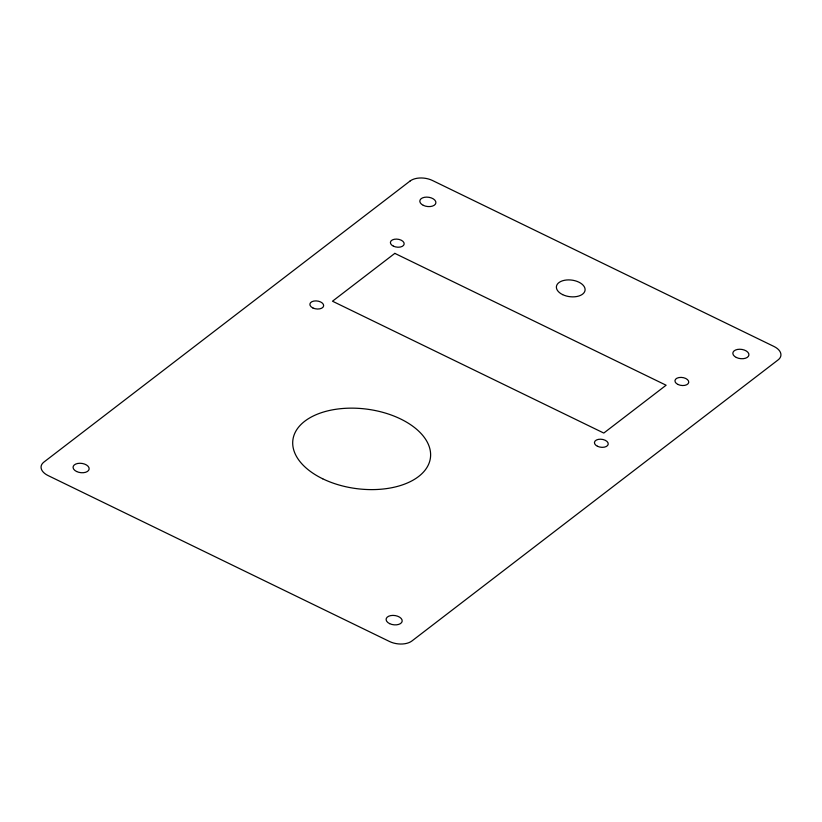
<?xml version="1.0" encoding="UTF-8"?>
<svg xmlns="http://www.w3.org/2000/svg" width="822" height="822" viewBox="0 0 822 822"><rect width="100%" height="100%" fill="white"/><g stroke="black" fill="none" stroke-linecap="round" stroke-linejoin="round"><path stroke-width="1.23" d="M410.086 181.015L43.864 462.118A16.183 9.35 7.4 0 0 48.056 475.548L389.546 641.509A16.183 9.35 7.4 0 0 411.914 640.985L778.136 359.882A16.183 9.35 7.4 0 0 773.944 346.452L432.454 180.491A16.183 9.35 7.4 0 0 410.086 181.015M394.827 253.371L332.489 301.212L603.79 433.06L666.118 385.22L394.827 253.371M322.697 478.784A69.356 40.083 7.4 0 0 430.42 457.885A69.356 40.083 7.4 0 0 331.841 409.973A69.356 40.083 7.4 0 0 322.697 478.784M562.618 294.615A14.447 8.354 7.4 0 0 585.058 290.269A14.447 8.354 7.4 0 0 564.519 280.281A14.447 8.354 7.4 0 0 562.618 294.615M423.309 205.346A8.097 4.675 7.4 0 0 435.876 202.911A8.097 4.675 7.4 0 0 424.378 197.321A8.097 4.675 7.4 0 0 423.309 205.346M736.337 357.478A8.097 4.675 7.4 0 0 748.904 355.042A8.097 4.675 7.4 0 0 737.406 349.453A8.097 4.675 7.4 0 0 736.337 357.478M389.607 623.631A8.097 4.675 7.4 0 0 402.174 621.196A8.097 4.675 7.4 0 0 390.676 615.606A8.097 4.675 7.4 0 0 389.607 623.631M76.569 471.499A8.097 4.675 7.4 0 0 89.136 469.064A8.097 4.675 7.4 0 0 77.638 463.474A8.097 4.675 7.4 0 0 76.569 471.499M393.378 246.148A6.936 4.007 7.4 0 0 404.157 244.062A6.936 4.007 7.4 0 0 394.293 239.274A6.936 4.007 7.4 0 0 393.378 246.148M677.955 384.46A6.936 4.007 7.4 0 0 688.733 382.364A6.936 4.007 7.4 0 0 678.869 377.575A6.936 4.007 7.4 0 0 677.955 384.46M597.44 446.264A6.936 4.007 7.4 0 0 608.218 444.168A6.936 4.007 7.4 0 0 598.354 439.38A6.936 4.007 7.4 0 0 597.44 446.264M312.863 307.952A6.936 4.007 7.4 0 0 323.642 305.866A6.936 4.007 7.4 0 0 313.778 301.078A6.936 4.007 7.4 0 0 312.863 307.952"/></g></svg>
